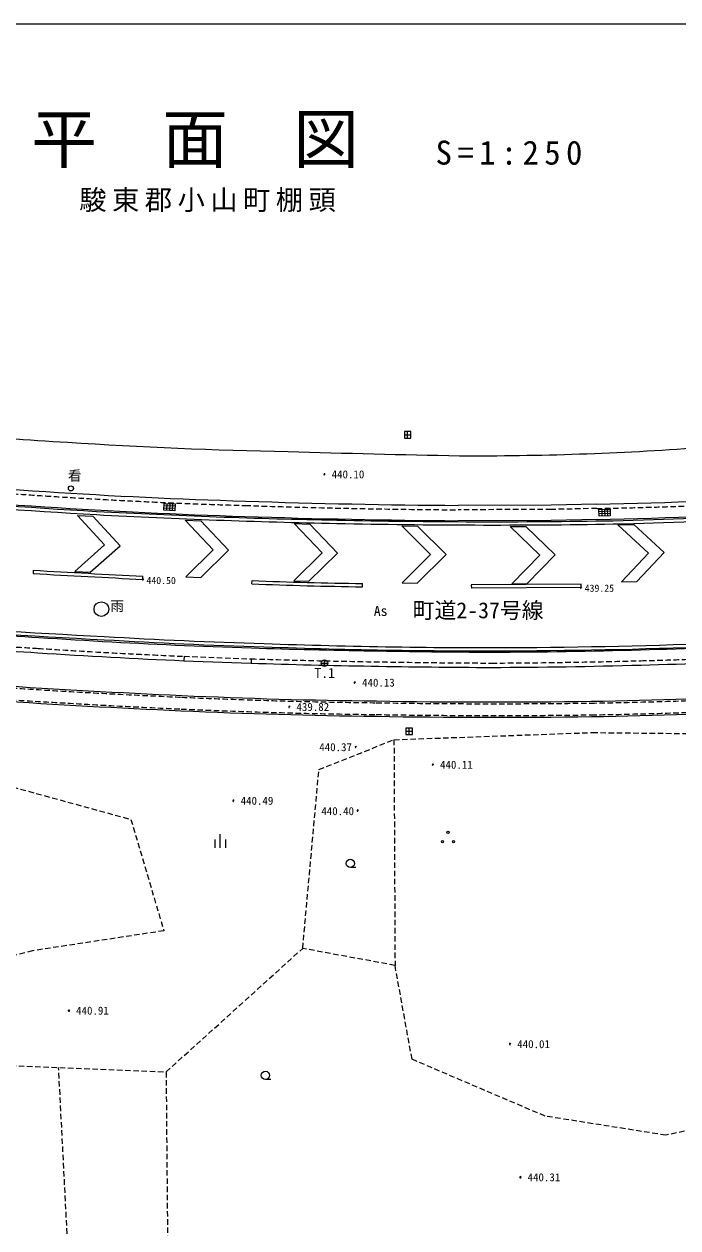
# Model space of a CAD drawing. Units: millimetres, scale not verified. Extents: x 5000 to 205306, y 4475 to 143512.
# Drawn here: x 93360 to 123301, y 88368 to 143512 of the extents above; entities that cross this region are included whole.
import ezdxf
from ezdxf.enums import TextEntityAlignment as Align

# ---------------------------------------------------------------- set-up
doc = ezdxf.new("R2010")
doc.units = ezdxf.units.MM
doc.header["$LTSCALE"] = 250
doc.linetypes.add('USER2', pattern=[1.5, 1, -0.5])
for name, color, linetype, lineweight in [('図枠', 7, 'Continuous', 25), ('基準点プロット', 7, 'Continuous', 13), ('汎用Layer', 7, 'Continuous', 13), ('独標', 7, 'Continuous', 13), ('現況', 7, 'Continuous', 13), ('道路標識', 7, 'Continuous', 13)]:
    doc.layers.add(name, color=color, linetype=linetype, lineweight=lineweight)
doc.layers.add('基準点点名', color=7, linetype='Continuous')
doc.styles.add('ＭＳ ゴシック', font='')
doc.styles.get('ＭＳ ゴシック').set_extended_font_data('MS Gothic')

msp = doc.modelspace()

# ---------------------------------------------------------------- hatches: boundary and pattern name
at = {"layer": '独標'}
for points in [[(107087.7, 122886.4, 0.41422), (107117.7, 122856.4, 0.41422)], [(118834.6, 117699.6, 0.41421), (118864.6, 117669.6, 0.41421)], [(108480.2, 113346.9, 0.41422), (108510.2, 113316.9, 0.41422)], [(105476.8, 112232.4, 0.41422), (105506.8, 112202.4, 0.41422)], [(108521.2, 110399.5, 0.41421), (108551.2, 110369.5, 0.41421)], [(112052, 109584.8, 0.41422), (112082, 109554.8, 0.41422)], [(102920.9, 107935.1, 0.41422), (102950.9, 107905.1, 0.41422)], [(108609.1, 107486.3, 0.41422), (108639.1, 107456.3, 0.41422)], [(115586.4, 96787.5, 0.41421), (115616.4, 96757.5, 0.41421)]]:
    msp.add_hatch(color=256, dxfattribs=at).paths.add_polyline_path(points)
h = msp.add_hatch(color=256, dxfattribs=at)
edge = h.paths.add_edge_path()
edge.add_ellipse((98798.1, 118077.6), major_axis=(23, 19.3), ratio=1, start_angle=140, end_angle=-40)
h = msp.add_hatch(color=256, dxfattribs=at)
edge = h.paths.add_edge_path()
edge.add_ellipse((95415.6, 98321.5), major_axis=(23, 19.3), ratio=1, start_angle=140, end_angle=-40)
h = msp.add_hatch(color=256, dxfattribs=at)
edge = h.paths.add_edge_path()
edge.add_ellipse((116089.3, 90687.2), major_axis=(23, 19.3), ratio=1, start_angle=140, end_angle=-40)

# ---------------------------------------------------------------- linework, layer by layer
at = {"layer": '図枠'}
msp.add_lwpolyline([(5040.7, 5000), (205168.5, 5044), (205305.7, 143512), (5000, 143509.7)], close=True, dxfattribs=at)
at = {"layer": '基準点プロット'}
for p, q in [((110773.8, 124698.9), (111073.8, 124698.9)), ((110923.8, 124548.9), (110923.8, 124848.9)), ((106964.7, 114238.5), (107264.7, 114238.5)), ((107114.7, 114088.5), (107114.7, 114388.5)), ((110841.5, 111116.8), (111141.5, 111116.8)), ((110991.5, 110966.8), (110991.5, 111266.8))]:
    msp.add_line(p, q, dxfattribs=at)
for points in [[(110773.8, 124548.9), (111073.8, 124548.9), (111073.8, 124848.9), (110773.8, 124848.9)], [(110841.5, 110966.8), (111141.5, 110966.8), (111141.5, 111266.8), (110841.5, 111266.8)]]:
    msp.add_lwpolyline(points, close=True, dxfattribs=at)
msp.add_circle((107114.7, 114238.5), 150, dxfattribs=at)
at = {"layer": '汎用Layer'}
for p, q in [((102087.8, 106154.1), (102087.8, 105779.1)), ((102337.8, 105779.1), (102337.8, 106404.1)), ((102587.8, 106154.1), (102587.8, 105779.1)), ((108553.1, 104877.6), (108303.1, 104877.6)), ((104661.6, 95169.3), (104411.6, 95169.3))]:
    msp.add_line(p, q, dxfattribs=at)
for centre, radius in [((112771.7, 106492.8), 50), ((112521.7, 106059.8), 50), ((113021.7, 106059.8), 50), ((108303.1, 105065.1), 187.5), ((104411.6, 95356.8), 187.5)]:
    msp.add_circle(centre, radius, dxfattribs=at)
at = {"layer": '独標'}
for points in [[(107087.7, 122886.4, 0.41422), (107117.7, 122856.4, 0.41422)], [(118834.6, 117699.6, 0.41421), (118864.6, 117669.6, 0.41421)], [(108480.2, 113346.9, 0.41422), (108510.2, 113316.9, 0.41422)], [(105476.8, 112232.4, 0.41422), (105506.8, 112202.4, 0.41422)], [(108521.2, 110399.5, 0.41421), (108551.2, 110369.5, 0.41421)], [(112052, 109584.8, 0.41422), (112082, 109554.8, 0.41422)], [(102920.9, 107935.1, 0.41422), (102950.9, 107905.1, 0.41422)], [(108609.1, 107486.3, 0.41422), (108639.1, 107456.3, 0.41422)], [(115586.4, 96787.5, 0.41421), (115616.4, 96757.5, 0.41421)]]:
    msp.add_lwpolyline(points, format="xyb", close=True, dxfattribs=at)
for centre, start, end in [((107117.7, 122886.4), 0, 180), ((98798.1, 118077.6), 359.99898, 180.00102), ((98798.1, 118077.6), 180, 360), ((118864.6, 117699.6), 0, 180), ((108510.2, 113346.9), 0, 180), ((105506.8, 112232.4), 0, 180), ((108551.2, 110399.5), 0, 180), ((112082, 109584.8), 359.99908, 180.00092), ((102950.9, 107935.1), 0, 180), ((108639.1, 107486.3), 0, 180), ((95415.6, 98321.5), 359.99898, 180.00102), ((95415.6, 98321.5), 180, 360), ((115616.4, 96787.5), 0, 180), ((116089.3, 90687.2), 360, 180), ((116089.3, 90687.2), 180, 360)]:
    msp.add_arc(centre, 30, start, end, dxfattribs=at)
at = {"layer": '現況'}
for p, q in [((100273.9, 121325.8), (99765.8, 121344.6)), ((100277.7, 121428.8), (99769.6, 121447.6)), ((99900.5, 121545.9), (99889, 121236.9)), ((100027.5, 121541.1), (100016, 121232.2)), ((100154.5, 121536.4), (100143.1, 121227.5)), ((117495.1, 121479.5), (113237.2, 121463.1)), ((119582.2, 121522.5), (117495.1, 121479.5)), ((117503.6, 120779.5), (113236.2, 120763.1)), ((119596.4, 120822.6), (117503.6, 120779.5)), ((120198, 121193.5), (119689.9, 121175.2)), ((120201.7, 121090.5), (119693.6, 121072.2)), ((119813.2, 121282.8), (119824.3, 120973.8)), ((119940.3, 121287.3), (119951.3, 120978.4)), ((120067.3, 121291.9), (120078.4, 120982.9)), ((93782, 118494), (93773.2, 118344.2)), ((98798.1, 118077.6), (98805.2, 118227.5)), ((103792.5, 117868.8), (103798.3, 118018.7)), ((108851.7, 117737), (108853.7, 117887)), ((118863.8, 117849.6), (113840.7, 117823.3)), ((113840.7, 117823.3), (113841.5, 117673.3)), ((118864.6, 117699.6), (113841.5, 117673.3)), ((118864.6, 117699.6), (118863.8, 117849.6)), ((100708.5, 115051.1), (103778.4, 114935.2)), ((100688.4, 114551.6), (100679.8, 114351.7)), ((100680.3, 114351.7), (103752, 114235.7)), ((103759.5, 114435.5), (103752, 114235.7))]:
    msp.add_line(p, q, dxfattribs=at)
at = {"layer": '現況', "linetype": 'USER2'}
for p, q in [((119586.3, 121322.5), (117497.5, 121279.5)), ((117497.5, 121279.5), (113236.9, 121263.1)), ((100688.4, 114551.6), (103759.5, 114435.5)), ((99862.1, 95512.3), (106118.8, 101172.4)), ((117215.4, 93489.6), (111126, 96091.6)), ((95563.6, 83607.3), (94940.9, 95717.5)), ((133506.5, 94911.2), (122746.6, 92615.4)), ((122746.6, 92615.4), (117215.4, 93489.6))]:
    msp.add_line(p, q, dxfattribs=at)
at = {"layer": '現況'}
for points in [[(100270.1, 121222.8), (99762, 121241.6), (99773.4, 121550.6), (100281.5, 121531.7)], [(120205.4, 120987.5), (119697.3, 120969.2), (119686.2, 121278.2), (120194.3, 121296.5)]]:
    msp.add_lwpolyline(points, close=True, dxfattribs=at)
at = {"layer": '現況', "linetype": 'USER2'}
for points in [[(110298, 110731.9), (119379.1, 111058.2), (127960.1, 110970.6), (127912.7, 104410.9), (130654, 103594.4), (130859.9, 105663.8), (130818, 111186.4), (138479.7, 112127.1), (140697.1, 110939.5)], [(111126, 96091.6), (110346.5, 100391.7), (106118.8, 101172.4), (106862.1, 109366.1), (110298, 110731.9), (110346.5, 100391.7)], [(89473.3, 100002.8), (90495.5, 95902.9), (99862.1, 95512.3), (99928.6, 87911.3)]]:
    msp.add_lwpolyline(points, dxfattribs=at)
msp.add_lwpolyline([(77739, 107593), (82550.9, 109786.6), (89579.7, 109458.1), (98251.7, 107083), (99759.4, 101978.7), (93751.7, 101063.1), (87575.5, 99532.5), (84099, 102081.9), (78166.3, 102293.7)], close=True, dxfattribs=at)
at = {"layer": '現況'}
for centre, radius in [((95506.1, 122243.3), 115), ((96898.8, 116711.6), 335)]:
    msp.add_circle(centre, radius, dxfattribs=at)
for centre, radius, start, end in [((110641.3, 384927.3), 261019, 264.25407, 266.64158), ((110004, 351550.1), 227665.6, 266.30961, 268.85446), ((114027.8, 262861.7), 139123.9, 269.69787, 274.22813), ((129919.2, 970738.9), 847162.3, 268.34502, 268.87554), ((111430.7, 397442.9), 275872.8, 264.42573, 266.45267), ((111430.7, 397442.9), 276572.8, 264.42529, 266.45233), ((116340, 462639.4), 342013.2, 265.10244, 266.70507), ((110692.8, 367141.2), 245586.2, 266.18709, 268.32015), ((113881.9, 404943.9), 283478.7, 271.15221, 273.16703), ((116340, 462639.4), 342163.2, 265.10229, 266.70512), ((110692.8, 367141.2), 246286.2, 266.18747, 268.31977), ((115572.5, 477096.4), 355641, 268.05363, 269.62375), ((108830, 531415.7), 410814.2, 271.60489, 273.66385), ((113878.6, 442343.9), 321762.3, 266.93498, 268.89525), ((113878.6, 442343.9), 321612.3, 266.93504, 268.89528), ((115572.5, 477096.4), 356341, 268.05389, 269.62434), ((114760.6, 452846.9), 332131.1, 268.77808, 270.96179), ((113881.9, 404943.9), 284178.7, 271.15224, 273.16703), ((108830, 531415.7), 410964.2, 271.60477, 273.66383), ((114760.6, 452846.9), 332281.1, 268.77811, 270.96194), ((119965.8, 564601.7), 447025.5, 266.64093, 267.28589), ((119965.8, 564601.7), 446875.5, 266.64093, 267.28589), ((111322.9, 309860.1), 191989, 267.75385, 269.26308), ((111322.9, 309860.1), 192139, 267.75385, 269.26308), ((109669.3, 380881.4), 265927.5, 264.3972, 266.62962), ((112046.1, 422033), 307089.8, 265.2975, 267.1964), ((112046.1, 422033), 306939.8, 265.29769, 267.19654), ((109669.3, 380881.4), 266627.5, 264.3973, 266.62909), ((113128.8, 405152), 290366.6, 266.22971, 267.54845), ((111361.4, 357237.7), 242351.3, 266.60879, 268.34033), ((111361.4, 357237.7), 242201.3, 266.60861, 268.34046), ((113128.8, 405152), 291066.6, 266.23019, 267.54879), ((116612.6, 533141), 418402.7, 268.24174, 269.74751), ((114600.8, 396364.9), 281563.8, 267.91201, 270.32992), ((114600.8, 396364.9), 281413.8, 267.9119, 270.32992), ((113496.3, 412647.7), 297908.1, 270.24473, 271.55717), ((114079.4, 404054), 289106.2, 270.42443, 272.40229), ((114079.4, 404054), 289256.2, 270.42443, 272.40222), ((112154.4, 464881.1), 350158.6, 271.54441, 272.59683), ((116612.6, 533141), 419102.7, 268.24174, 269.74793), ((113496.3, 412647.7), 298608.1, 270.24415, 271.55716), ((112154.4, 464881.1), 350858.6, 271.54443, 272.59683), ((119947.7, 539690.7), 427372.5, 266.25634, 267.40209), ((119947.7, 539690.7), 428072.5, 266.25562, 267.40212), ((112731.6, 384409.9), 271924.3, 267.438, 269.31707), ((114893.9, 434745.9), 322286.3, 269.03934, 270.78872), ((115270.7, 360559.3), 248102.4, 270.93753, 272.98586), ((112731.6, 384409.9), 272624.3, 267.43795, 269.31671), ((115270.7, 360559.3), 248802.4, 270.93732, 272.98586), ((114893.9, 434745.9), 322986.3, 269.03964, 270.78888)]:
    msp.add_arc(centre, radius, start, end, dxfattribs=at)
at = {"layer": '現況', "linetype": 'USER2'}
for centre, radius, start, end in [((111430.7, 397442.9), 276072.8, 264.42561, 266.45257), ((110692.8, 367141.2), 245786.2, 266.1872, 268.32004), ((115572.5, 477096.4), 355841, 268.0537, 269.62392), ((113881.9, 404943.9), 283678.7, 271.15222, 273.16703), ((109669.3, 380881.4), 266427.5, 264.39727, 266.62924), ((113128.8, 405152), 290866.6, 266.23005, 267.54869), ((116612.6, 533141), 418902.7, 268.24174, 269.74781), ((113496.3, 412647.7), 298408.1, 270.24431, 271.55716), ((112154.4, 464881.1), 350658.6, 271.54442, 272.59683), ((119947.7, 539690.7), 427452.5, 266.25626, 267.40209), ((119947.7, 539690.7), 427992.5, 266.2557, 267.40211), ((112731.6, 384409.9), 272004.3, 267.43799, 269.31703), ((115270.7, 360559.3), 248182.4, 270.9375, 272.98586), ((112731.6, 384409.9), 272544.3, 267.43796, 269.31675), ((114893.9, 434745.9), 322366.3, 269.03937, 270.78874), ((115270.7, 360559.3), 248722.4, 270.93734, 272.98586), ((114893.9, 434745.9), 322906.3, 269.03961, 270.78886)]:
    msp.add_arc(centre, radius, start, end, dxfattribs=at)
at = {"layer": '道路標識'}
for p, q in [((95802.2, 121007.5), (96509.1, 120976.5)), ((100742.7, 120791), (101456.1, 120759.7)), ((105732, 120629.8), (106443.2, 120608.2)), ((110654.6, 120528.2), (111376.2, 120514.5)), ((115619.3, 120494.8), (116342.8, 120491.4)), ((120554.4, 120573.1), (121276.9, 120587.1)), ((95678.8, 118434.8), (96392.4, 118401.2)), ((100770.3, 118194.7), (101451.4, 118162.6)), ((105716.1, 118011.3), (106404.7, 117986.9)), ((110667.3, 117917), (111366.9, 117905.6)), ((115688.3, 117871.5), (116381, 117866)), ((120716.8, 117963.7), (121419.7, 117979.5))]:
    msp.add_line(p, q, dxfattribs=at)
for points in [[(95678.8, 118434.8), (97045, 119652.8), (95802.2, 121007.5)], [(96392.4, 118401.2), (97756.3, 119617.1), (96509.1, 120976.5)], [(100742.7, 120791), (102021.1, 119422.5), (100770.3, 118194.7)], [(101456.1, 120759.7), (102719.4, 119407.4), (101451.4, 118162.6)], [(105716.1, 118011.3), (107012.9, 119285.5), (105732, 120629.8)], [(106404.7, 117986.9), (107714.5, 119273.9), (106443.2, 120608.2)], [(110667.3, 117917), (111975.3, 119210.2), (110654.6, 120528.2)], [(111366.9, 117905.6), (112684.8, 119208.5), (111376.2, 120514.5)], [(115688.3, 117871.5), (116972, 119189.4), (115619.3, 120494.8)], [(116381, 117866), (117680.7, 119200.4), (116342.8, 120491.4)], [(120716.8, 117963.7), (121959, 119278.3), (120554.4, 120573.1)], [(121419.7, 117979.5), (122670.1, 119302.8), (121276.9, 120587.1)]]:
    msp.add_lwpolyline(points, dxfattribs=at)

# ---------------------------------------------------------------- texts
at = {"layer": '図枠', "attachment_point": 7, "style": 'ＭＳ ゴシック'}
for s, insert, char_height in [('\\T2;平面図', (93693.4, 136913.1), 2199), ('\\T1.33;S=1:250', (112205.1, 137055.3), 1100), ('\\T1.2;駿東郡小山町棚頭', (95888, 134901.4), 916.4)]:
    msp.add_mtext(s, dxfattribs=dict(at, insert=insert, char_height=char_height))
at = {"layer": '基準点点名', "style": 'ＭＳ ゴシック'}
msp.add_text('T.1', height=458.2, dxfattribs=at).set_placement((107123.3, 113422.6), align=Align.BOTTOM_CENTER)
at = {"layer": '汎用Layer', "style": 'ＭＳ ゴシック'}
for s, height, p in [('看', 458.2, (95365.6, 122460.1)), ('雨', 458.2, (97308.7, 116488.7)), ('町道2-37号線', 733.1, (111154.6, 116073.3)), ('As', 458.2, (109375.9, 116266.1))]:
    msp.add_text(s, height=height, dxfattribs=at).set_placement(p, align=Align.BOTTOM_LEFT)
at = {"layer": '独標', "style": 'ＭＳ ゴシック'}
for s, height, p in [('440.10', 366.6, (108192.7, 122886.4)), ('440.50', 329.9, (99636.5, 118025.4)), ('439.25', 329.9, (119704.2, 117672.6)), ('440.13', 366.6, (109585.2, 113346.9)), ('439.82', 366.6, (106581.8, 112232.4)), ('440.37', 366.6, (107627, 110391.1)), ('440.11', 366.6, (113157, 109584.8)), ('440.49', 366.6, (104025.9, 107935.1)), ('440.40', 366.6, (107720.5, 107458.5)), ('440.91', 366.6, (96490.6, 98321.5)), ('440.01', 366.6, (116691.4, 96787.5)), ('440.31', 366.6, (117164.3, 90687.2))]:
    msp.add_text(s, height=height, dxfattribs=at).set_placement(p, align=Align.MIDDLE_CENTER)

doc.saveas('drawing.dxf')
